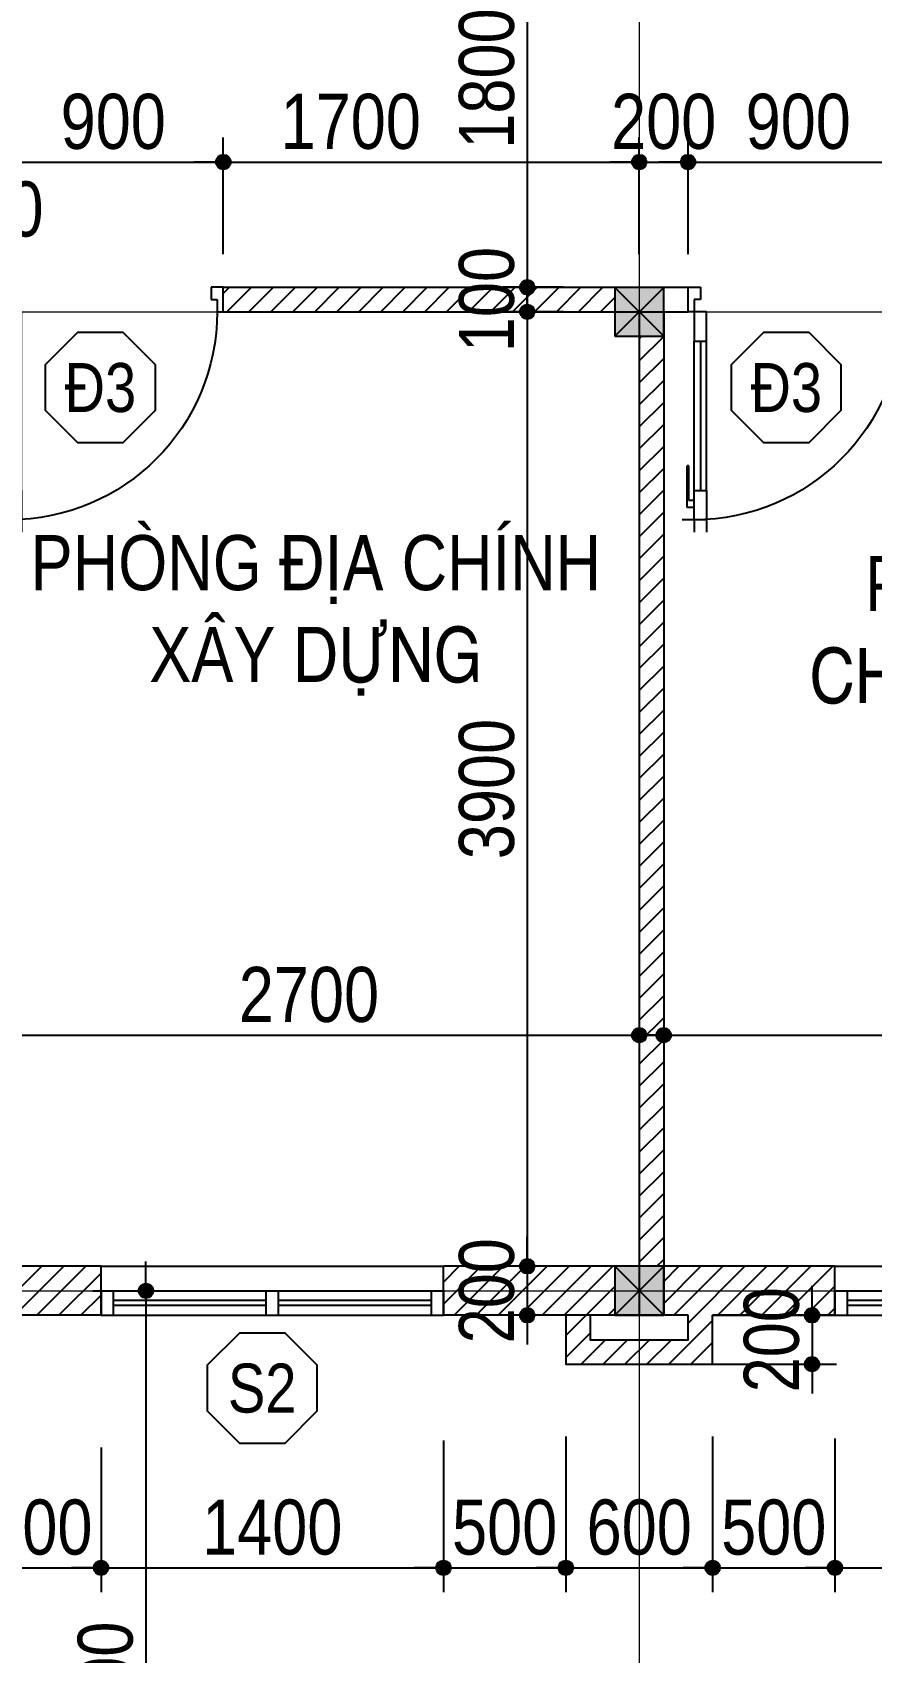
# Model space of a CAD drawing. Header units: millimetres. Extents: x 159 to 40204, y 182 to 23522.
# Drawn here: x 26407 to 29837, y 9996 to 16616 of the extents above; entities that cross this region are included whole.
import ezdxf
from ezdxf.enums import TextEntityAlignment as Align

# ---------------------------------------------------------------- set-up
doc = ezdxf.new("R2010")
doc.units = ezdxf.units.MM
doc.linetypes.add('ACAD_ISO10W100', pattern=[18, 12, -3, 0, -3])
for name, color, linetype in [('009', 251, 'Continuous'), ('DIM', 1, 'Continuous'), ('DOOR', 20, 'Continuous'), ('MEDIUM', 2, 'Continuous'), ('TAGS', 60, 'Continuous'), ('TEXT', 7, 'Continuous'), ('TUONG', 131, 'Continuous'), ('WALL', 4, 'Continuous')]:
    doc.layers.add(name, color=color, linetype=linetype)
doc.layers.add('TRUC', color=24, linetype='Continuous', lineweight=0)
doc.styles.add('1', font='', dxfattribs={"height": 250})
doc.styles.add('HEL-CONDENSE', font='')
doc.styles.add('VNI-HELVE-CONDENSEN', font='')
doc.styles.get('1').set_extended_font_data('VNI-Helve-Condense')
doc.styles.get('HEL-CONDENSE').set_extended_font_data('VNI-Helve-Condense')
doc.styles.get('VNI-HELVE-CONDENSEN').set_extended_font_data('VNI-Helve-Condense')
doc.dimstyles.new('D100', dxfattribs={"dimtxt": 225, "dimasz": 1.2, "dimexe": 100, "dimexo": 0, "dimgap": 50, "dimtad": 1, "dimdec": 0, "dimzin": 13, "dimdsep": 46, "dimtxsty": 'HEL-CONDENSE', "dimblk": 'D50', "dimcen": 0, "dimclrd": 1, "dimclre": 1, "dimclrt": 7, "dimadec": 0, "dimazin": 0, "dimtfac": 1, "dimtdec": 0, "dimtmove": 0, "dimatfit": 3, "dimldrblk": 'D50', "dimfxl": 1, "dimtolj": 1, "dimtzin": 13, "dimarcsym": 0})
pattern_1 = [(45, (-1294113.77, -362286.196), (-44.9012806, 44.9012806), [])]

# ---------------------------------------------------------------- blocks, each defined once
blk = doc.blocks.new('A$C6E0044D6')
at = {"layer": 'DOOR'}
for p, q in [((-25, 925), (-25, 975)), ((25, 925), (25, 975)), ((-25, 925), (-75, 925)), ((-25, 874.1), (-53.3, 874.1)), ((-53.3, 874.1), (-53.3, 704.5)), ((25, 925), (-25, 925)), ((-25, 925), (-25, 805)), ((-25, 874.1), (-25, 845.9)), ((25, 805), (25, 925)), ((-25, 845.9), (-47.6, 845.9)), ((-47.6, 845.9), (-47.6, 704.5)), ((-25, 827.9), (-25, 195)), ((-25, 805), (25, 805)), ((0, 195), (0, 805)), ((25, 805), (25, 195)), ((-47.6, 704.5), (-53.3, 704.5)), ((-25, 195), (25, 195)), ((-25, 75), (-25, 195)), ((25, 195), (25, 75)), ((-25, 75), (-50, 75)), ((-50, 75), (-50, -25)), ((-25, 25), (-25, 75)), ((25, 75), (-25, 75)), ((825, 25), (825, 75)), ((825, 75), (850, 75)), ((850, 75), (850, -25)), ((0, 25), (-25, 25)), ((0, -25), (0, 25)), ((800, -25), (800, 25)), ((800, 25), (825, 25)), ((-50, -25), (0, -25)), ((850, -25), (800, -25))]:
    blk.add_line(p, q, dxfattribs=at)
at = {"layer": 'DOOR', "color": 251}
blk.add_arc((-25, 75), 850, 0, 90, dxfattribs=at)
blk = doc.blocks.new('s11')
at = {"layer": 'DOOR'}
for p, q in [((0, 0), (0, -100)), ((1400, 0), (0, 0)), ((50, 0), (50, -100)), ((1350, 0), (1350, -100)), ((1400, 0), (1400, -100)), ((1400, -100), (0, -100))]:
    blk.add_line(p, q, dxfattribs=at)
at = {"layer": 'DOOR', "linetype": 'ByBlock', "lineweight": -2}
for p, q in [((675, -100), (675, 0)), ((725, -100), (725, 0))]:
    blk.add_line(p, q, dxfattribs=at)
at = {"layer": 'DOOR', "color": 251}
for p, q in [((50, -40), (675, -40)), ((50, -60), (675, -60)), ((725, -40), (1350, -40)), ((725, -60), (1350, -60))]:
    blk.add_line(p, q, dxfattribs=at)
blk = doc.blocks.new('A$C225A2996')
at = {"layer": 'WALL'}
blk.add_hatch(color=4, dxfattribs=at).paths.add_polyline_path([(531.4, 81.6), (731.4, 81.6), (731.4, 281.6), (531.4, 281.6)])
at = {"layer": 'WALL', "color": 4}
for p, q in [((531.4, 281.6), (731.4, 81.6)), ((531.4, 81.6), (731.4, 281.6))]:
    blk.add_line(p, q, dxfattribs=at)
blk.add_lwpolyline([(531.4, 81.6), (731.4, 81.6), (731.4, 281.6), (531.4, 281.6)], close=True, dxfattribs=at)
blk = doc.blocks.new('KH-CUADI')
at = {"layer": 'TAGS'}
blk.add_lwpolyline([(-124.3, 300), (-300, 124.3), (-300, -124.3), (-124.3, -300), (124.3, -300), (300, -124.3), (300, 124.3), (124.3, 300)], close=True, dxfattribs=at)
at = {"layer": 'TAGS', "style": 'VNI-HELVE-CONDENSEN'}
blk.add_attdef('D', text='', height=300, dxfattribs=at).set_placement((0, 0), align=Align.MIDDLE)
blk = doc.blocks.new('D50')
at = {"layer": 'DIM'}
blk.add_hatch(color=256, dxfattribs=at).paths.add_polyline_path([(25, 0, 1), (-25, 0, 1)])
blk.add_line((25, 0), (100, 0), dxfattribs=at)
blk.add_circle((0, 0), 25, dxfattribs=at)
blk = doc.blocks.new('*D432')
at = {"layer": 'DEFPOINTS', "color": 0, "transparency": 16777216}
for p in [(26187.4, 10830.5), (26687.4, 10834.4), (26687.4, 10342.6)]:
    blk.add_point(p, dxfattribs=at)
at = {"layer": 'DIM', "color": 1, "lineweight": -2, "transparency": 16777216}
for p, q in [((26187.4, 10830.5), (26187.4, 10242.6)), ((26687.4, 10834.4), (26687.4, 10242.6)), ((26188.6, 10342.6), (26686.2, 10342.6))]:
    blk.add_line(p, q, dxfattribs=at)
at = {"layer": 'DIM', "color": 1, "lineweight": -2, "transparency": 16777216, "xscale": 1.199999999999999, "yscale": 1.199999999999999, "zscale": 1.199999999999999, "rotation": 180}
blk.add_blockref('D50', (26187.4, 10342.6), dxfattribs=at)
at = {"layer": 'DIM', "color": 1, "lineweight": -2, "transparency": 16777216, "xscale": 1.199999999999999, "yscale": 1.199999999999999, "zscale": 1.199999999999999}
blk.add_blockref('D50', (26687.4, 10342.6), dxfattribs=at)
at = {"layer": 'DIM', "color": 7, "transparency": 16777216, "insert": (26437.4, 10507.5), "char_height": 225, "attachment_point": 5, "style": 'HEL-CONDENSE'}
blk.add_mtext('\\A1;500', dxfattribs=at)
blk = doc.blocks.new('*D433')
at = {"layer": 'DEFPOINTS', "color": 0, "transparency": 16777216}
for p in [(28087.4, 10862.6), (26687.4, 10834.4), (28087.4, 10342.6)]:
    blk.add_point(p, dxfattribs=at)
at = {"layer": 'DIM', "color": 1, "lineweight": -2, "transparency": 16777216}
for p, q in [((28087.4, 10862.6), (28087.4, 10242.6)), ((26687.4, 10834.4), (26687.4, 10242.6)), ((26688.6, 10342.6), (28086.2, 10342.6))]:
    blk.add_line(p, q, dxfattribs=at)
at = {"layer": 'DIM', "color": 1, "lineweight": -2, "transparency": 16777216, "xscale": 1.199999999999999, "yscale": 1.199999999999999, "zscale": 1.199999999999999, "rotation": 180}
blk.add_blockref('D50', (26687.4, 10342.6), dxfattribs=at)
at = {"layer": 'DIM', "color": 1, "lineweight": -2, "transparency": 16777216, "xscale": 1.199999999999999, "yscale": 1.199999999999999, "zscale": 1.199999999999999}
blk.add_blockref('D50', (28087.4, 10342.6), dxfattribs=at)
at = {"layer": 'DIM', "color": 7, "transparency": 16777216, "insert": (27387.4, 10507.5), "char_height": 225, "attachment_point": 5, "style": 'HEL-CONDENSE'}
blk.add_mtext('\\A1;1400', dxfattribs=at)
blk = doc.blocks.new('*D434')
at = {"layer": 'DEFPOINTS', "color": 0, "transparency": 16777216}
for p in [(28087.4, 10862.6), (28587.4, 10879), (28587.4, 10342.6)]:
    blk.add_point(p, dxfattribs=at)
at = {"layer": 'DIM', "color": 1, "lineweight": -2, "transparency": 16777216}
for p, q in [((28087.4, 10862.6), (28087.4, 10242.6)), ((28587.4, 10879), (28587.4, 10242.6)), ((28088.6, 10342.6), (28586.2, 10342.6))]:
    blk.add_line(p, q, dxfattribs=at)
at = {"layer": 'DIM', "color": 1, "lineweight": -2, "transparency": 16777216, "xscale": 1.199999999999999, "yscale": 1.199999999999999, "zscale": 1.199999999999999, "rotation": 180}
blk.add_blockref('D50', (28087.4, 10342.6), dxfattribs=at)
at = {"layer": 'DIM', "color": 1, "lineweight": -2, "transparency": 16777216, "xscale": 1.199999999999999, "yscale": 1.199999999999999, "zscale": 1.199999999999999}
blk.add_blockref('D50', (28587.4, 10342.6), dxfattribs=at)
at = {"layer": 'DIM', "color": 7, "transparency": 16777216, "insert": (28337.4, 10507.5), "char_height": 225, "attachment_point": 5, "style": 'HEL-CONDENSE'}
blk.add_mtext('\\A1;500', dxfattribs=at)
blk = doc.blocks.new('*D435')
at = {"layer": 'DEFPOINTS', "color": 0, "transparency": 16777216}
for p in [(28587.4, 10879), (29187.4, 10879), (29187.4, 10342.6)]:
    blk.add_point(p, dxfattribs=at)
at = {"layer": 'DIM', "color": 1, "lineweight": -2, "transparency": 16777216}
for p, q in [((28587.4, 10879), (28587.4, 10242.6)), ((29187.4, 10879), (29187.4, 10242.6)), ((28588.6, 10342.6), (29186.2, 10342.6))]:
    blk.add_line(p, q, dxfattribs=at)
at = {"layer": 'DIM', "color": 1, "lineweight": -2, "transparency": 16777216, "xscale": 1.199999999999999, "yscale": 1.199999999999999, "zscale": 1.199999999999999, "rotation": 180}
blk.add_blockref('D50', (28587.4, 10342.6), dxfattribs=at)
at = {"layer": 'DIM', "color": 1, "lineweight": -2, "transparency": 16777216, "xscale": 1.199999999999999, "yscale": 1.199999999999999, "zscale": 1.199999999999999}
blk.add_blockref('D50', (29187.4, 10342.6), dxfattribs=at)
at = {"layer": 'DIM', "color": 7, "transparency": 16777216, "insert": (28887.4, 10507.5), "char_height": 225, "attachment_point": 5, "style": 'HEL-CONDENSE'}
blk.add_mtext('\\A1;600', dxfattribs=at)
blk = doc.blocks.new('*D436')
at = {"layer": 'DEFPOINTS', "color": 0, "transparency": 16777216}
for p in [(29187.4, 10879), (29687.4, 10871), (29687.4, 10342.6)]:
    blk.add_point(p, dxfattribs=at)
at = {"layer": 'DIM', "color": 1, "lineweight": -2, "transparency": 16777216}
for p, q in [((29187.4, 10879), (29187.4, 10242.6)), ((29687.4, 10871), (29687.4, 10242.6)), ((29188.6, 10342.6), (29686.2, 10342.6))]:
    blk.add_line(p, q, dxfattribs=at)
at = {"layer": 'DIM', "color": 1, "lineweight": -2, "transparency": 16777216, "xscale": 1.199999999999999, "yscale": 1.199999999999999, "zscale": 1.199999999999999, "rotation": 180}
blk.add_blockref('D50', (29187.4, 10342.6), dxfattribs=at)
at = {"layer": 'DIM', "color": 1, "lineweight": -2, "transparency": 16777216, "xscale": 1.199999999999999, "yscale": 1.199999999999999, "zscale": 1.199999999999999}
blk.add_blockref('D50', (29687.4, 10342.6), dxfattribs=at)
at = {"layer": 'DIM', "color": 7, "transparency": 16777216, "insert": (29437.4, 10507.5), "char_height": 225, "attachment_point": 5, "style": 'HEL-CONDENSE'}
blk.add_mtext('\\A1;500', dxfattribs=at)
blk = doc.blocks.new('*D437')
at = {"layer": 'DEFPOINTS', "color": 0, "transparency": 16777216}
for p in [(29687.4, 10871), (31087.4, 10871), (31087.4, 10342.6)]:
    blk.add_point(p, dxfattribs=at)
at = {"layer": 'DIM', "color": 1, "lineweight": -2, "transparency": 16777216}
for p, q in [((29687.4, 10871), (29687.4, 10242.6)), ((31087.4, 10871), (31087.4, 10242.6)), ((29688.6, 10342.6), (31086.2, 10342.6))]:
    blk.add_line(p, q, dxfattribs=at)
at = {"layer": 'DIM', "color": 1, "lineweight": -2, "transparency": 16777216, "xscale": 1.199999999999999, "yscale": 1.199999999999999, "zscale": 1.199999999999999, "rotation": 180}
blk.add_blockref('D50', (29687.4, 10342.6), dxfattribs=at)
at = {"layer": 'DIM', "color": 1, "lineweight": -2, "transparency": 16777216, "xscale": 1.199999999999999, "yscale": 1.199999999999999, "zscale": 1.199999999999999}
blk.add_blockref('D50', (31087.4, 10342.6), dxfattribs=at)
at = {"layer": 'DIM', "color": 7, "transparency": 16777216, "insert": (30387.4, 10507.5), "char_height": 225, "attachment_point": 5, "style": 'HEL-CONDENSE'}
blk.add_mtext('\\A1;1400', dxfattribs=at)
blk = doc.blocks.new('*D249')
at = {"layer": 'DEFPOINTS', "color": 0, "transparency": 16777216}
for p in [(28578.2, 17374.4), (28429.5, 15574.4), (28578.2, 15574.4)]:
    blk.add_point(p, dxfattribs=at)
at = {"layer": 'DIM', "color": 1, "lineweight": -2, "transparency": 16777216}
for p, q in [((28578.2, 17374.4), (28329.5, 17374.4)), ((28429.5, 17373.2), (28429.5, 15575.6)), ((28578.2, 15574.4), (28329.5, 15574.4))]:
    blk.add_line(p, q, dxfattribs=at)
at = {"layer": 'DIM', "color": 1, "lineweight": -2, "transparency": 16777216, "xscale": 1.199999999999999, "yscale": 1.199999999999999, "zscale": 1.199999999999999}
for p, rotation in [((28429.5, 17374.4), 90), ((28429.5, 15574.4), 270)]:
    blk.add_blockref('D50', p, dxfattribs=dict(at, rotation=rotation))
at = {"layer": 'DIM', "color": 7, "transparency": 16777216, "insert": (28264.6, 16427.5), "char_height": 225, "attachment_point": 5, "rotation": 90, "style": 'HEL-CONDENSE'}
blk.add_mtext('\\A1;1800', dxfattribs=at)
blk = doc.blocks.new('*D250')
at = {"layer": 'DEFPOINTS', "color": 0, "transparency": 16777216}
for p in [(28578.2, 15574.4), (28429.5, 15474.4), (28578.2, 15474.4)]:
    blk.add_point(p, dxfattribs=at)
at = {"layer": 'DIM', "color": 1, "lineweight": -2, "transparency": 16777216}
for p, q in [((28578.2, 15574.4), (28329.5, 15574.4)), ((28429.5, 15575.6), (28429.5, 15576.8)), ((28429.5, 15574.4), (28429.5, 15474.4)), ((28578.2, 15474.4), (28329.5, 15474.4)), ((28429.5, 15473.2), (28429.5, 15472))]:
    blk.add_line(p, q, dxfattribs=at)
at = {"layer": 'DIM', "color": 1, "lineweight": -2, "transparency": 16777216, "xscale": 1.199999999999999, "yscale": 1.199999999999999, "zscale": 1.199999999999999}
for p, rotation in [((28429.5, 15574.4), 270), ((28429.5, 15474.4), 90)]:
    blk.add_blockref('D50', p, dxfattribs=dict(at, rotation=rotation))
at = {"layer": 'DIM', "color": 7, "transparency": 16777216, "insert": (28264.6, 15524.4), "char_height": 225, "attachment_point": 5, "rotation": 90, "style": 'HEL-CONDENSE'}
blk.add_mtext('\\A1;100', dxfattribs=at)
blk = doc.blocks.new('*D251')
at = {"layer": 'DEFPOINTS', "color": 0, "transparency": 16777216}
for p in [(28578.2, 15474.4), (28429.5, 11574.4), (28630.1, 11574.4)]:
    blk.add_point(p, dxfattribs=at)
at = {"layer": 'DIM', "color": 1, "lineweight": -2, "transparency": 16777216}
for p, q in [((28578.2, 15474.4), (28329.5, 15474.4)), ((28429.5, 15473.2), (28429.5, 11575.6)), ((28630.1, 11574.4), (28329.5, 11574.4))]:
    blk.add_line(p, q, dxfattribs=at)
at = {"layer": 'DIM', "color": 1, "lineweight": -2, "transparency": 16777216, "xscale": 1.199999999999999, "yscale": 1.199999999999999, "zscale": 1.199999999999999}
for p, rotation in [((28429.5, 15474.4), 90), ((28429.5, 11574.4), 270)]:
    blk.add_blockref('D50', p, dxfattribs=dict(at, rotation=rotation))
at = {"layer": 'DIM', "color": 7, "transparency": 16777216, "insert": (28264.6, 13524.4), "char_height": 225, "attachment_point": 5, "rotation": 90, "style": 'HEL-CONDENSE'}
blk.add_mtext('\\A1;3900', dxfattribs=at)
blk = doc.blocks.new('*D252')
at = {"layer": 'DEFPOINTS', "color": 0, "transparency": 16777216}
for p in [(28630.1, 11574.4), (28429.5, 11374.4), (28737.1, 11374.4)]:
    blk.add_point(p, dxfattribs=at)
at = {"layer": 'DIM', "color": 1, "lineweight": -2, "transparency": 16777216}
for p, q in [((28630.1, 11574.4), (28329.5, 11574.4)), ((28429.5, 11573.2), (28429.5, 11375.6)), ((28737.1, 11374.4), (28329.5, 11374.4))]:
    blk.add_line(p, q, dxfattribs=at)
at = {"layer": 'DIM', "color": 1, "lineweight": -2, "transparency": 16777216, "xscale": 1.199999999999999, "yscale": 1.199999999999999, "zscale": 1.199999999999999}
for p, rotation in [((28429.5, 11574.4), 90), ((28429.5, 11374.4), 270)]:
    blk.add_blockref('D50', p, dxfattribs=dict(at, rotation=rotation))
at = {"layer": 'DIM', "color": 7, "transparency": 16777216, "insert": (28264.6, 11474.4), "char_height": 225, "attachment_point": 5, "rotation": 90, "style": 'HEL-CONDENSE'}
blk.add_mtext('\\A1;200', dxfattribs=at)
blk = doc.blocks.new('*D263')
at = {"layer": 'DEFPOINTS', "color": 0, "transparency": 16777216}
for p in [(27187.4, 16086.1), (26287.4, 15709.6), (27187.4, 15709.6)]:
    blk.add_point(p, dxfattribs=at)
at = {"layer": 'DIM', "color": 1, "lineweight": -2, "transparency": 16777216}
for p, q in [((26287.4, 15709.6), (26287.4, 16186.1)), ((27187.4, 15709.6), (27187.4, 16186.1)), ((26288.6, 16086.1), (27186.2, 16086.1))]:
    blk.add_line(p, q, dxfattribs=at)
at = {"layer": 'DIM', "color": 1, "lineweight": -2, "transparency": 16777216, "xscale": 1.199999999999999, "yscale": 1.199999999999999, "zscale": 1.199999999999999, "rotation": 180}
blk.add_blockref('D50', (26287.4, 16086.1), dxfattribs=at)
at = {"layer": 'DIM', "color": 1, "lineweight": -2, "transparency": 16777216, "xscale": 1.199999999999999, "yscale": 1.199999999999999, "zscale": 1.199999999999999}
blk.add_blockref('D50', (27187.4, 16086.1), dxfattribs=at)
at = {"layer": 'DIM', "color": 7, "transparency": 16777216, "insert": (26737.4, 16251), "char_height": 225, "attachment_point": 5, "style": 'HEL-CONDENSE'}
blk.add_mtext('\\A1;900', dxfattribs=at)
blk = doc.blocks.new('*D264')
at = {"layer": 'DEFPOINTS', "color": 0, "transparency": 16777216}
for p in [(28887.4, 16086.1), (27187.4, 15709.6), (28887.4, 15709.6)]:
    blk.add_point(p, dxfattribs=at)
at = {"layer": 'DIM', "color": 1, "lineweight": -2, "transparency": 16777216}
for p, q in [((27187.4, 15709.6), (27187.4, 16186.1)), ((28887.4, 15709.6), (28887.4, 16186.1)), ((27188.6, 16086.1), (28886.2, 16086.1))]:
    blk.add_line(p, q, dxfattribs=at)
at = {"layer": 'DIM', "color": 1, "lineweight": -2, "transparency": 16777216, "xscale": 1.199999999999999, "yscale": 1.199999999999999, "zscale": 1.199999999999999, "rotation": 180}
blk.add_blockref('D50', (27187.4, 16086.1), dxfattribs=at)
at = {"layer": 'DIM', "color": 1, "lineweight": -2, "transparency": 16777216, "xscale": 1.199999999999999, "yscale": 1.199999999999999, "zscale": 1.199999999999999}
blk.add_blockref('D50', (28887.4, 16086.1), dxfattribs=at)
at = {"layer": 'DIM', "color": 7, "transparency": 16777216, "insert": (27708.2, 16251), "char_height": 225, "attachment_point": 5, "style": 'HEL-CONDENSE'}
blk.add_mtext('\\A1;1700', dxfattribs=at)
blk = doc.blocks.new('*D265')
at = {"layer": 'DEFPOINTS', "color": 0, "transparency": 16777216}
for p in [(29987.4, 16086.1), (29087.4, 15709.6), (29987.4, 15709.6)]:
    blk.add_point(p, dxfattribs=at)
at = {"layer": 'DIM', "color": 1, "lineweight": -2, "transparency": 16777216}
for p, q in [((29087.4, 15709.6), (29087.4, 16186.1)), ((29987.4, 15709.6), (29987.4, 16186.1)), ((29088.6, 16086.1), (29986.2, 16086.1))]:
    blk.add_line(p, q, dxfattribs=at)
at = {"layer": 'DIM', "color": 1, "lineweight": -2, "transparency": 16777216, "xscale": 1.199999999999999, "yscale": 1.199999999999999, "zscale": 1.199999999999999, "rotation": 180}
blk.add_blockref('D50', (29087.4, 16086.1), dxfattribs=at)
at = {"layer": 'DIM', "color": 1, "lineweight": -2, "transparency": 16777216, "xscale": 1.199999999999999, "yscale": 1.199999999999999, "zscale": 1.199999999999999}
blk.add_blockref('D50', (29987.4, 16086.1), dxfattribs=at)
at = {"layer": 'DIM', "color": 7, "transparency": 16777216, "insert": (29537.4, 16251), "char_height": 225, "attachment_point": 5, "style": 'HEL-CONDENSE'}
blk.add_mtext('\\A1;900', dxfattribs=at)
blk = doc.blocks.new('*D276')
at = {"layer": 'DEFPOINTS', "color": 0, "transparency": 16777216}
for p in [(26653.6, 11474.4), (26491.3, 9374.4), (26871, 9374.4)]:
    blk.add_point(p, dxfattribs=at)
at = {"layer": 'DIM', "color": 1, "lineweight": -2, "transparency": 16777216}
for p, q in [((26653.6, 11474.4), (26971, 11474.4)), ((26871, 11473.2), (26871, 9375.6)), ((26491.3, 9374.4), (26971, 9374.4))]:
    blk.add_line(p, q, dxfattribs=at)
at = {"layer": 'DIM', "color": 1, "lineweight": -2, "transparency": 16777216, "xscale": 1.199999999999999, "yscale": 1.199999999999999, "zscale": 1.199999999999999}
for p, rotation in [((26871, 11474.4), 90), ((26871, 9374.4), 270)]:
    blk.add_blockref('D50', p, dxfattribs=dict(at, rotation=rotation))
at = {"layer": 'DIM', "color": 7, "transparency": 16777216, "insert": (26706.1, 9836), "char_height": 225, "attachment_point": 5, "rotation": 90, "style": 'HEL-CONDENSE'}
blk.add_mtext('\\A1;2100', dxfattribs=at)
blk = doc.blocks.new('*D283')
at = {"layer": 'DEFPOINTS', "color": 0, "linetype": 'Continuous', "transparency": 16777216}
for p in [(26287.4, 16086.1), (26187.4, 15709.6), (26287.4, 15709.6)]:
    blk.add_point(p, dxfattribs=at)
at = {"layer": 'DIM', "color": 1, "linetype": 'Continuous', "lineweight": -2, "transparency": 16777216}
for p, q in [((26187.4, 15709.6), (26187.4, 16186.1)), ((26287.4, 15709.6), (26287.4, 16186.1)), ((26186.2, 16086.1), (26185, 16086.1)), ((26187.4, 16086.1), (26287.4, 16086.1)), ((26288.6, 16086.1), (26289.8, 16086.1))]:
    blk.add_line(p, q, dxfattribs=at)
at = {"layer": 'DIM', "color": 1, "linetype": 'Continuous', "lineweight": -2, "transparency": 16777216, "xscale": 1.199999999999999, "yscale": 1.199999999999999, "zscale": 1.199999999999999}
blk.add_blockref('D50', (26187.4, 16086.1), dxfattribs=at)
at = {"layer": 'DIM', "color": 1, "linetype": 'Continuous', "lineweight": -2, "transparency": 16777216, "xscale": 1.199999999999999, "yscale": 1.199999999999999, "zscale": 1.199999999999999, "rotation": 180}
blk.add_blockref('D50', (26287.4, 16086.1), dxfattribs=at)
at = {"layer": 'DIM', "color": 7, "linetype": 'Continuous', "transparency": 16777216, "insert": (26237.4, 15892.9), "char_height": 225, "attachment_point": 5, "style": 'HEL-CONDENSE'}
blk.add_mtext('\\A1;100', dxfattribs=at)
blk = doc.blocks.new('*D284')
at = {"layer": 'DEFPOINTS', "color": 0, "linetype": 'Continuous', "transparency": 16777216}
for p in [(29087.4, 16086.1), (28887.4, 15709.6), (29087.4, 15709.6)]:
    blk.add_point(p, dxfattribs=at)
at = {"layer": 'DIM', "color": 1, "linetype": 'Continuous', "lineweight": -2, "transparency": 16777216}
for p, q in [((28887.4, 15709.6), (28887.4, 16186.1)), ((29087.4, 15709.6), (29087.4, 16186.1)), ((28888.6, 16086.1), (29086.2, 16086.1))]:
    blk.add_line(p, q, dxfattribs=at)
at = {"layer": 'DIM', "color": 1, "linetype": 'Continuous', "lineweight": -2, "transparency": 16777216, "xscale": 1.199999999999999, "yscale": 1.199999999999999, "zscale": 1.199999999999999, "rotation": 180}
blk.add_blockref('D50', (28887.4, 16086.1), dxfattribs=at)
at = {"layer": 'DIM', "color": 1, "linetype": 'Continuous', "lineweight": -2, "transparency": 16777216, "xscale": 1.199999999999999, "yscale": 1.199999999999999, "zscale": 1.199999999999999}
blk.add_blockref('D50', (29087.4, 16086.1), dxfattribs=at)
at = {"layer": 'DIM', "color": 7, "linetype": 'Continuous', "transparency": 16777216, "insert": (28987.4, 16251), "char_height": 225, "attachment_point": 5, "style": 'HEL-CONDENSE'}
blk.add_mtext('\\A1;200', dxfattribs=at)
blk = doc.blocks.new('*D304')
at = {"layer": 'DEFPOINTS', "color": 0, "linetype": 'Continuous', "transparency": 16777216}
for p in [(29187.4, 11374.4), (29187.4, 11174.4), (29593.9, 11174.4)]:
    blk.add_point(p, dxfattribs=at)
at = {"layer": 'DIM', "color": 1, "linetype": 'Continuous', "lineweight": -2, "transparency": 16777216}
for p, q in [((29187.4, 11374.4), (29693.9, 11374.4)), ((29593.9, 11373.2), (29593.9, 11175.6)), ((29187.4, 11174.4), (29693.9, 11174.4))]:
    blk.add_line(p, q, dxfattribs=at)
at = {"layer": 'DIM', "color": 1, "linetype": 'Continuous', "lineweight": -2, "transparency": 16777216, "xscale": 1.199999999999999, "yscale": 1.199999999999999, "zscale": 1.199999999999999}
for p, rotation in [((29593.9, 11374.4), 90), ((29593.9, 11174.4), 270)]:
    blk.add_blockref('D50', p, dxfattribs=dict(at, rotation=rotation))
at = {"layer": 'DIM', "color": 7, "linetype": 'Continuous', "transparency": 16777216, "insert": (29429, 11274.4), "char_height": 225, "attachment_point": 5, "rotation": 90, "style": 'HEL-CONDENSE'}
blk.add_mtext('\\A1;200', dxfattribs=at)
blk = doc.blocks.new('*D343')
at = {"layer": 'DEFPOINTS', "color": 0, "transparency": 16777216}
for p in [(26187.4, 12801.4), (28887.4, 12801.4), (28887.4, 12518.6)]:
    blk.add_point(p, dxfattribs=at)
at = {"layer": 'DIM', "color": 1, "lineweight": -2, "transparency": 16777216}
for p, q in [((26187.4, 12801.4), (26187.4, 12418.6)), ((28887.4, 12801.4), (28887.4, 12418.6)), ((26188.6, 12518.6), (28886.2, 12518.6))]:
    blk.add_line(p, q, dxfattribs=at)
at = {"layer": 'DIM', "color": 1, "lineweight": -2, "transparency": 16777216, "xscale": 1.199999999999999, "yscale": 1.199999999999999, "zscale": 1.199999999999999, "rotation": 180}
blk.add_blockref('D50', (26187.4, 12518.6), dxfattribs=at)
at = {"layer": 'DIM', "color": 1, "lineweight": -2, "transparency": 16777216, "xscale": 1.199999999999999, "yscale": 1.199999999999999, "zscale": 1.199999999999999}
blk.add_blockref('D50', (28887.4, 12518.6), dxfattribs=at)
at = {"layer": 'DIM', "color": 7, "transparency": 16777216, "insert": (27537.4, 12683.5), "char_height": 225, "attachment_point": 5, "style": 'HEL-CONDENSE'}
blk.add_mtext('\\A1;2700', dxfattribs=at)
blk = doc.blocks.new('*D344')
at = {"layer": 'DEFPOINTS', "color": 0, "transparency": 16777216}
for p in [(28987.4, 12779.9), (31887.4, 12779.9), (31887.4, 12518.6)]:
    blk.add_point(p, dxfattribs=at)
at = {"layer": 'DIM', "color": 1, "lineweight": -2, "transparency": 16777216}
for p, q in [((28987.4, 12779.9), (28987.4, 12418.6)), ((31887.4, 12779.9), (31887.4, 12418.6)), ((28988.6, 12518.6), (31886.2, 12518.6))]:
    blk.add_line(p, q, dxfattribs=at)
at = {"layer": 'DIM', "color": 1, "lineweight": -2, "transparency": 16777216, "xscale": 1.199999999999999, "yscale": 1.199999999999999, "zscale": 1.199999999999999, "rotation": 180}
blk.add_blockref('D50', (28987.4, 12518.6), dxfattribs=at)
at = {"layer": 'DIM', "color": 1, "lineweight": -2, "transparency": 16777216, "xscale": 1.199999999999999, "yscale": 1.199999999999999, "zscale": 1.199999999999999}
blk.add_blockref('D50', (31887.4, 12518.6), dxfattribs=at)
at = {"layer": 'DIM', "color": 7, "transparency": 16777216, "insert": (30437.4, 12683.5), "char_height": 225, "attachment_point": 5, "style": 'HEL-CONDENSE'}
blk.add_mtext('\\A1;2900', dxfattribs=at)

msp = doc.modelspace()

# ---------------------------------------------------------------- hatches: boundary and pattern name
at = {"layer": '009'}
h = msp.add_hatch(dxfattribs=at)
h.set_pattern_fill('ANSI31', color=256, scale=20, style=0)
h.set_pattern_definition(pattern_1)
h.paths.add_polyline_path([(13987.376, 17474.361), (13987.376, 17374.361), (17687.376, 17374.361), (17687.376, 17474.361)])
h.paths.add_polyline_path([(18887.376, 17474.361), (18887.376, 17374.361), (19287.376, 17374.361), (19287.376, 17474.361)])
h.paths.add_polyline_path([(19487.376, 18861.816), (19387.376, 18813.36), (19387.376, 17574.361), (19487.376, 17574.361)])
h.paths.add_polyline_path([(19487.376, 21374.361), (19387.376, 21374.361), (19387.376, 18813.36), (19487.376, 18861.816)])
h.paths.add_polyline_path([(19687.376, 21574.361), (19687.376, 21774.361), (19087.376, 21774.361), (19087.376, 21574.361), (18837.376, 21574.361), (18837.376, 21374.361), (19287.376, 21374.361), (19287.376, 21574.361), (19187.376, 21574.361), (19187.376, 21674.361), (19587.376, 21674.361), (19587.376, 21574.361), (19487.376, 21574.361), (19487.376, 21374.361), (20037.376, 21374.361), (20037.376, 21574.361)])
h.paths.add_polyline_path([(17437.376, 21374.361), (17437.376, 21574.361), (17187.376, 21574.361), (17187.376, 21774.361), (16587.376, 21774.361), (16587.376, 21574.361), (16087.376, 21574.361), (16087.376, 21374.361)])
h.paths.add_polyline_path([(17087.376, 21574.361), (17087.376, 21674.361), (16687.376, 21674.361), (16687.376, 21574.361)], flags=17)
h.paths.add_polyline_path([(22737.376, 21574.361), (22737.376, 21374.361), (23287.376, 21374.361), (23287.376, 21574.361), (23187.376, 21574.361), (23187.376, 21674.361), (23587.376, 21674.361), (23587.376, 21574.361), (23487.376, 21574.361), (23487.376, 21374.361), (23937.376, 21374.361), (23937.376, 21574.361), (23687.376, 21574.361), (23687.376, 21774.361), (23087.376, 21774.361), (23087.376, 21574.361)])
h.paths.add_polyline_path([(23287.376, 17574.361), (23387.376, 17574.361), (23387.376, 21374.361), (23287.376, 21374.361)])
h.paths.add_polyline_path([(23487.376, 17474.361), (23487.376, 17374.361), (23887.376, 17374.361), (23887.376, 17474.361)])
h.paths.add_polyline_path([(28787.376, 17374.361), (28787.376, 17474.361), (25087.376, 17474.361), (25087.376, 17374.361)])
h.paths.add_polyline_path([(26187.376, 21574.361), (26187.376, 21774.361), (25587.376, 21774.361), (25587.376, 21574.361), (25337.376, 21574.361), (25337.376, 21374.361), (26687.376, 21374.361), (26687.376, 21574.361)])
h.paths.add_polyline_path([(26087.376, 21574.361), (26087.376, 21674.361), (25687.376, 21674.361), (25687.376, 21574.361)], flags=17)
h.paths.add_polyline_path([(29687.376, 21374.361), (29687.376, 21574.361), (29187.376, 21574.361), (29187.376, 21774.361), (28587.376, 21774.361), (28587.376, 21574.361), (28087.376, 21574.361), (28087.376, 21374.361), (28787.376, 21374.361), (28787.376, 21574.361), (28687.376, 21574.361), (28687.376, 21674.361), (29087.376, 21674.361), (29087.376, 21574.361), (28987.376, 21574.361), (28987.376, 21374.361)])
h.paths.add_polyline_path([(24487.376, 15574.361), (24487.376, 15474.361), (26087.376, 15474.361), (26087.376, 11574.361), (25437.376, 11574.361), (25437.376, 11374.361), (25587.376, 11374.361), (25587.376, 11174.361), (26187.376, 11174.361), (26187.376, 11374.361), (26687.376, 11374.361), (26687.376, 11574.361), (26187.376, 11574.361), (26187.376, 15474.361), (26287.376, 15474.361), (26287.376, 15574.361)])
h.paths.add_polyline_path([(26087.376, 11374.361), (25687.376, 11374.361), (25687.376, 11274.361), (26087.376, 11274.361)], flags=17)
h.paths.add_polyline_path([(23387.376, 15374.361), (23287.376, 15374.361), (23287.376, 11574.361), (23387.376, 11574.361)])
h.paths.add_polyline_path([(19487.376, 11574.361), (19487.376, 11374.361), (19887.376, 11374.361), (19887.376, 11574.361)])
h.paths.add_polyline_path([(18737.376, 11574.361), (18737.376, 11374.361), (18887.376, 11374.361), (18887.376, 11174.361), (19487.376, 11174.361), (19487.376, 11374.361), (19387.376, 11374.361), (19387.376, 11274.361), (18987.376, 11274.361), (18987.376, 11374.361), (19287.376, 11374.361), (19287.376, 11574.361)])
h.paths.add_polyline_path([(28093.448, 17159.011), (28093.448, 17689.711), (28435.748, 17689.711), (28435.748, 17159.011)], flags=9)
h = msp.add_hatch(dxfattribs=at)
h.set_pattern_fill('ANSI31', color=256, scale=20, style=0)
h.set_pattern_definition(pattern_1)
h.paths.add_polyline_path([(23787.376, 11374.361), (23787.376, 11274.361), (23387.376, 11274.361), (23387.376, 11374.361), (23287.376, 11374.361), (23287.376, 11174.361), (23887.376, 11174.361), (23887.376, 11374.361), (24037.376, 11374.361), (24037.376, 11574.361), (23487.376, 11574.361), (23487.376, 11374.361)])
h.paths.add_polyline_path([(23287.376, 11374.361), (23287.376, 11574.361), (22887.376, 11574.361), (22887.376, 11374.361)])
h.paths.add_polyline_path([(28787.376, 11574.361), (28087.376, 11574.361), (28087.376, 11374.361), (28587.376, 11374.361), (28587.376, 11174.361), (29187.376, 11174.361), (29187.376, 11374.361), (29687.376, 11374.361), (29687.376, 11574.361), (28987.376, 11574.361), (28987.376, 11374.361), (29087.376, 11374.361), (29087.376, 11274.361), (28687.376, 11274.361), (28687.376, 11374.361), (28787.376, 11374.361)])
h.paths.add_polyline_path([(31087.376, 11574.361), (31087.376, 11374.361), (31787.376, 11374.361), (31787.376, 11574.361)])
h.paths.add_polyline_path([(28887.376, 11574.361), (28987.376, 11574.361), (28987.376, 15374.361), (28887.376, 15374.361)])
h.paths.add_polyline_path([(29987.376, 15574.361), (29987.376, 15474.361), (31787.376, 15474.361), (31787.376, 15574.361)])
h.paths.add_polyline_path([(28787.376, 15474.361), (28787.376, 15574.361), (27187.376, 15574.361), (27187.376, 15474.361)])
h.paths.add_polyline_path([(28093.448, 11204.511), (28093.448, 11744.211), (28435.748, 11744.211), (28435.748, 11204.511)], flags=9)
h.paths.add_polyline_path([(29257.809, 11004.511), (29257.809, 11544.211), (29600.109, 11544.211), (29600.109, 11004.511)], flags=9)
h.paths.add_polyline_path([(28093.448, 15259.011), (28093.448, 15789.711), (28435.748, 15789.711), (28435.748, 15259.011)], flags=9)

# ---------------------------------------------------------------- linework, layer by layer
at = {"layer": 'MEDIUM'}
for p, q in [((26687.376, 11574.361), (28087.376, 11574.361)), ((29687.376, 11574.361), (31087.376, 11574.361))]:
    msp.add_line(p, q, dxfattribs=at)
at = {"layer": 'TRUC', "linetype": 'ACAD_ISO10W100', "ltscale": 0.2}
for points in [[(28887.376, 23521.617), (28887.376, 2444.588)], [(2433.392, 15474.361), (40203.704, 15474.361)], [(2433.392, 11474.361), (40203.704, 11474.361)]]:
    msp.add_lwpolyline(points, dxfattribs=at)
at = {"layer": 'TUONG'}
for p, q in [((27187.376, 15474.361), (27187.376, 15574.361)), ((29087.376, 15474.361), (29087.376, 15574.361)), ((26687.376, 11374.361), (26687.376, 11574.361)), ((28087.376, 11374.361), (28087.376, 11574.361)), ((29687.376, 11374.361), (29687.376, 11574.361))]:
    msp.add_line(p, q, dxfattribs=at)
at = {"layer": 'TUONG', "color": 4}
msp.add_line((28887.376, 15474.361), (28887.376, 11524.361), dxfattribs=at)
at = {"layer": 'TUONG'}
for points in [[(27187.376, 15574.361), (29087.376, 15574.361)], [(27187.376, 15474.361), (29087.376, 15474.361)], [(28887.376, 15474.361), (28887.376, 11374.361)], [(28987.376, 15474.361), (28987.376, 11374.361)], [(26687.376, 11574.361), (26187.376, 11574.361)], [(29687.376, 11574.361), (28087.376, 11574.361)], [(26687.376, 11374.361), (26187.376, 11374.361)], [(28587.376, 11374.361), (28087.376, 11374.361)], [(28587.376, 11374.361), (28587.376, 11174.361), (29187.376, 11174.361), (29187.376, 11374.361)], [(29087.376, 11374.361), (28687.376, 11374.361)], [(28687.376, 11374.361), (28687.376, 11274.361), (29087.376, 11274.361), (29087.376, 11374.361)], [(29687.376, 11374.361), (29187.376, 11374.361)]]:
    msp.add_lwpolyline(points, dxfattribs=at)

# ---------------------------------------------------------------- block references
at = {"layer": 'DOOR', "xscale": -1, "rotation": 180}
for p in [(26337.376, 15549.361), (29137.376, 15549.361)]:
    msp.add_blockref('A$C6E0044D6', p, dxfattribs=at)
at = {"layer": 'DOOR', "xscale": -1}
for p in [(28087.376, 11474.361), (31087.376, 11474.361)]:
    msp.add_blockref('s11', p, dxfattribs=at)
at = {"layer": 'TAGS', "linetype": 'Continuous'}
ref = msp.add_blockref('KH-CUADI', (26684.736, 15165.061), dxfattribs=dict(at, xscale=0.75, yscale=0.75, zscale=0.75, rotation=180))
ref.add_attrib('D', 'Ñ3', dxfattribs={"color": 7, "height": 200, "style": 'VNI-HELVE-CONDENSEN'}).set_placement((26684.736, 15165.061), align=Align.MIDDLE)
ref = msp.add_blockref('KH-CUADI', (29488.556, 15165.061), dxfattribs=dict(at, xscale=0.75, yscale=0.75, zscale=0.75, rotation=180))
ref.add_attrib('D', 'Ñ3', dxfattribs={"color": 7, "height": 200, "style": 'VNI-HELVE-CONDENSEN'}).set_placement((29488.556, 15165.061), align=Align.MIDDLE)
ref = msp.add_blockref('KH-CUADI', (27346.27, 11076.88), dxfattribs=dict(at, xscale=0.75, yscale=0.75, zscale=0.75, rotation=180))
ref.add_attrib('D', 'S2', dxfattribs={"color": 7, "height": 200, "style": 'VNI-HELVE-CONDENSEN'}).set_placement((27346.27, 11076.88), align=Align.MIDDLE)
at = {"layer": 'TUONG', "color": 4}
for p in [(28255.986, 15292.728), (28255.986, 11292.728)]:
    msp.add_blockref('A$C225A2996', p, dxfattribs=at)

# ---------------------------------------------------------------- texts
at = {"layer": 'TEXT', "char_height": 225, "attachment_point": 2, "style": '1'}
for s, insert in [('PHOØNG ÑÒA CHÍNH\\PXAÂY DÖÏNG', (27565.759, 14561.982)), ('PHOØNG PHOÙ \\PCHUÛ TÒCH UBND', (30598.02, 14476.215))]:
    msp.add_mtext(s, dxfattribs=dict(at, insert=insert))

# ---------------------------------------------------------------- dimensions: what is measured, and where the dimension line sits
at = {"layer": 'DIM'}
for base, p1, p2, picture, middle in [((28429.498, 15574.361), (28578.247, 17374.361), (28578.247, 15574.361), '*D249', (28429.498, 16427.476)), ((28429.498, 15474.361), (28578.247, 15574.361), (28578.247, 15474.361), '*D250', (28429.498, 15524.361)), ((28429.498, 11374.361), (28630.118, 11574.361), (28737.132, 11374.361), '*D252', (28429.498, 11474.361))]:
    dim = msp.add_linear_dim(base=base, p1=p1, p2=p2, angle=90, dimstyle='D100', override={"dimtmove": 1}, dxfattribs=at)
    dim.commit()
    dim.dimension.update_dxf_attribs({"geometry": picture, "text_midpoint": middle, "dimtype": 160})
for base, p1, p2, picture, middle in [((27187.376, 16086.132), (26287.376, 15709.575), (27187.376, 15709.575), '*D263', (26737.376, 16251.032)), ((29987.376, 16086.132), (29087.376, 15709.575), (29987.376, 15709.575), '*D265', (29537.376, 16251.032)), ((28887.376, 12518.597), (26187.376, 12801.363), (28887.376, 12801.363), '*D343', (27537.376, 12683.497)), ((31887.376, 12518.597), (28987.376, 12779.898), (31887.376, 12779.898), '*D344', (30437.376, 12683.497)), ((28087.376, 10342.631), (26687.376, 10834.357), (28087.376, 10862.572), '*D433', (27387.376, 10507.531)), ((29187.376, 10342.631), (28587.376, 10879.008), (29187.376, 10879.008), '*D435', (28887.376, 10507.531)), ((31087.376, 10342.631), (29687.376, 10871.018), (31087.376, 10871.018), '*D437', (30387.376, 10507.531))]:
    dim = msp.add_linear_dim(base=base, p1=p1, p2=p2, dimstyle='D100', override={"dimtmove": 1}, dxfattribs=at)
    dim.commit()
    dim.dimension.update_dxf_attribs({"geometry": picture, "text_midpoint": middle})
for base, p1, p2, picture, middle in [((28887.376, 16086.132), (27187.376, 15709.575), (28887.376, 15709.575), '*D264', (27708.214, 16086.132)), ((28587.376, 10342.631), (28087.376, 10862.572), (28587.376, 10879.008), '*D434', (28337.376, 10342.631)), ((29687.376, 10342.631), (29187.376, 10879.008), (29687.376, 10871.018), '*D436', (29437.376, 10342.631)), ((26687.376, 10342.631), (26187.376, 10830.503), (26687.376, 10834.357), '*D432', (26437.376, 10342.631))]:
    dim = msp.add_linear_dim(base=base, p1=p1, p2=p2, dimstyle='D100', override={"dimtmove": 1}, dxfattribs=at)
    dim.commit()
    dim.dimension.update_dxf_attribs({"geometry": picture, "text_midpoint": middle, "dimtype": 160})
at = {"layer": 'DIM', "linetype": 'Continuous'}
dim = msp.add_linear_dim(base=(29087.376, 16086.132), p1=(28887.376, 15709.575), p2=(29087.376, 15709.575), dimstyle='D100', dxfattribs=at)
dim.commit()
dim.dimension.update_dxf_attribs({"geometry": '*D284', "text_midpoint": (28987.376, 16086.132), "dimtype": 160})
dim = msp.add_linear_dim(base=(26287.376, 16086.132), p1=(26187.376, 15709.575), p2=(26287.376, 15709.575), dimstyle='D100', override={"dimtmove": 2}, dxfattribs=at)
dim.commit()
dim.dimension.update_dxf_attribs({"geometry": '*D283', "text_midpoint": (26237.376, 15892.933), "dimtype": 160})
at = {"layer": 'DIM'}
dim = msp.add_linear_dim(base=(28429.498, 11574.361), p1=(28578.247, 15474.361), p2=(28630.118, 11574.361), angle=90, dimstyle='D100', override={"dimtmove": 1}, dxfattribs=at)
dim.commit()
dim.dimension.update_dxf_attribs({"geometry": '*D251', "text_midpoint": (28264.598, 13524.361)})
dim = msp.add_linear_dim(base=(26870.992, 9374.361), p1=(26653.603, 11474.361), p2=(26491.323, 9374.361), angle=90, dimstyle='D100', dxfattribs=at)
dim.commit()
dim.dimension.update_dxf_attribs({"geometry": '*D276', "text_midpoint": (26870.992, 9836.026), "dimtype": 160})
at = {"layer": 'DIM', "linetype": 'Continuous'}
dim = msp.add_linear_dim(base=(29593.859, 11174.361), p1=(29187.376, 11374.361), p2=(29187.376, 11174.361), angle=90, dimstyle='D100', dxfattribs=at)
dim.commit()
dim.dimension.update_dxf_attribs({"geometry": '*D304', "text_midpoint": (29593.859, 11274.361), "dimtype": 160})

doc.saveas('drawing.dxf')
